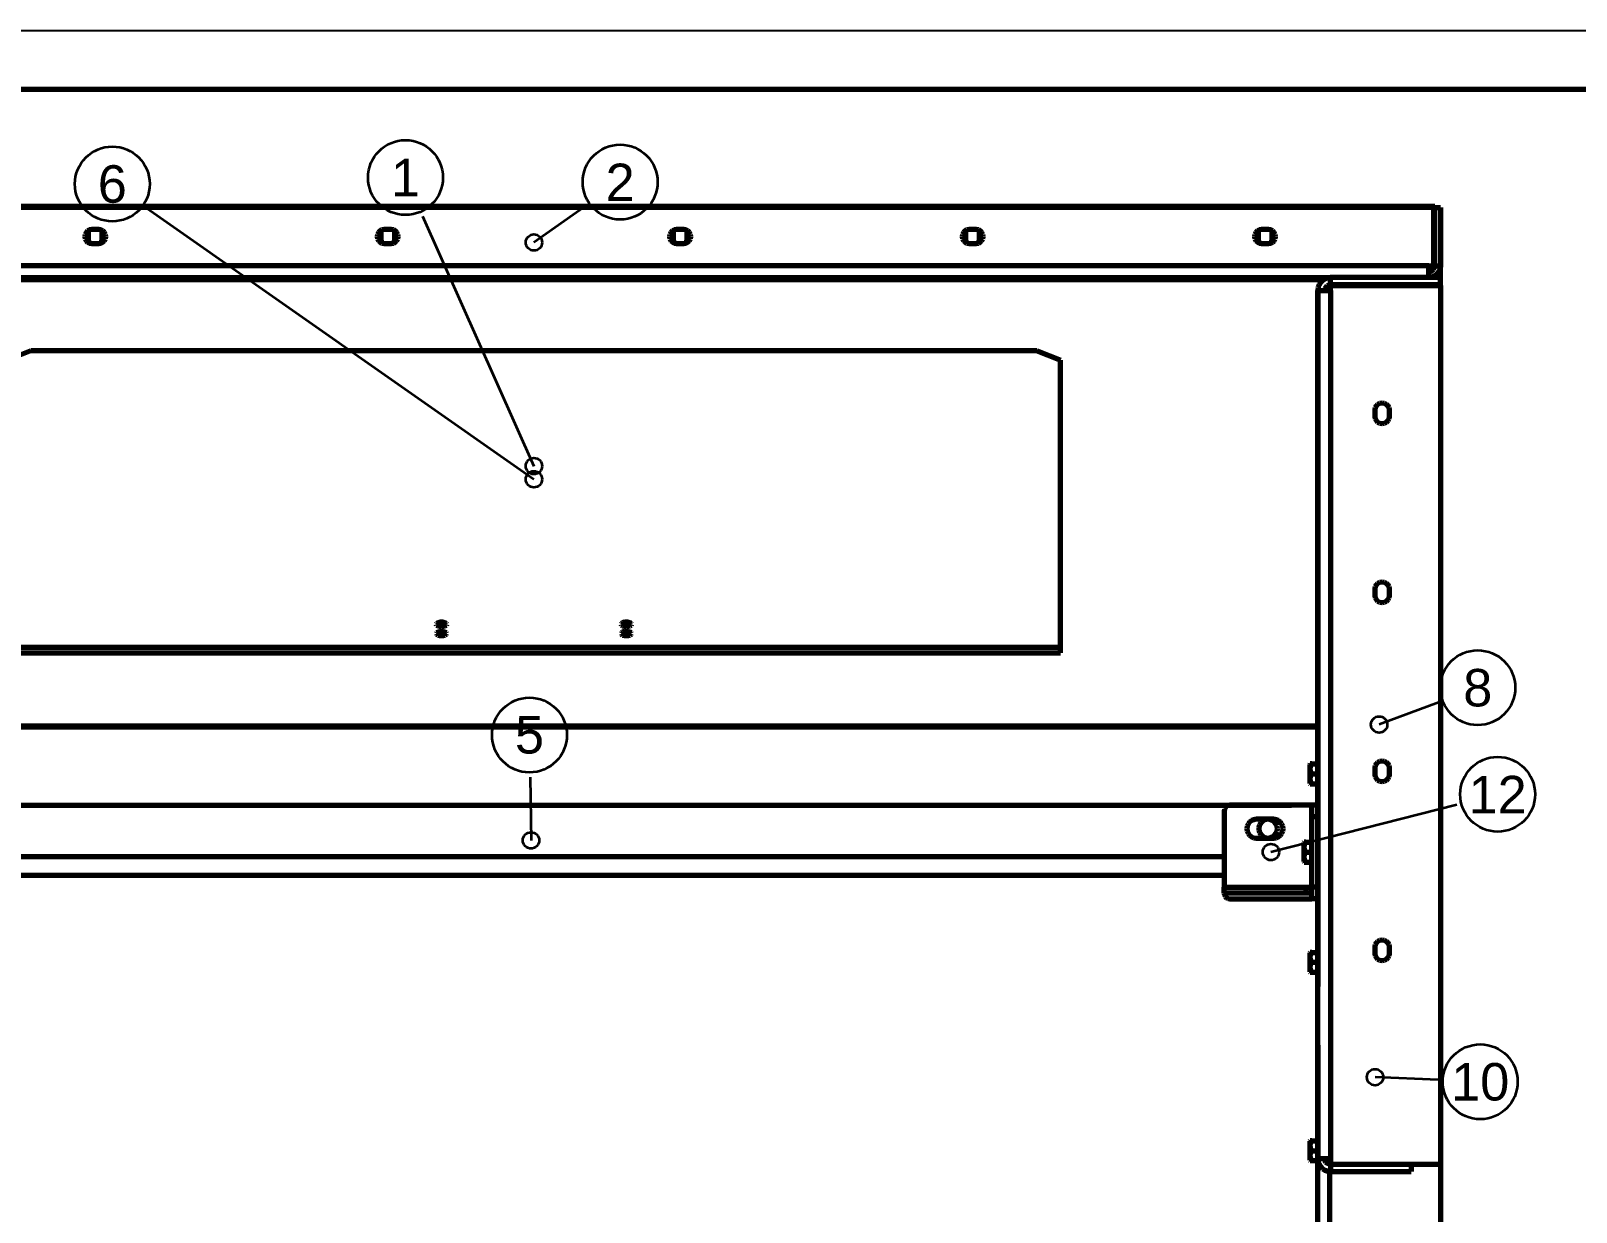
# Model space of a CAD drawing. Header units: millimetres. Extents: x 0 to 594, y 0 to 420.
# Drawn here: x 66.5 to 198.6, y 319.1 to 420 of the extents above; entities that cross this region are included whole.
import ezdxf
from ezdxf.enums import TextEntityAlignment as Align

# ---------------------------------------------------------------- set-up
doc = ezdxf.new("R2010")
doc.units = ezdxf.units.MM
doc.styles.add('GOST', font='Arial')

msp = doc.modelspace()

# ---------------------------------------------------------------- linework, layer by layer
at = {"color": 1, "lineweight": 70}
for p, q in [((186.5, 405), (32.5, 405)), ((186.43, 404.92), (32.57, 404.92)), ((186.43, 399.92), (186.43, 404.92)), ((186.5, 404.92), (186.5, 405)), ((186.5, 399.92), (186.5, 404.92)), ((186.5, 404.92), (187, 404.92)), ((187, 404.92), (187, 399.92)), ((71.35, 402.91), (71.21, 402.77)), ((71.35, 402.91), (71.21, 402.77)), ((71.51, 402.99), (71.35, 402.91)), ((71.51, 402.99), (71.35, 402.91)), ((71.4, 402.8), (71.42, 402.95)), ((71.42, 402.95), (71.4, 402.8)), ((71.7, 403.02), (71.51, 402.99)), ((71.7, 403.02), (71.51, 402.99)), ((72.3, 403.02), (71.7, 403.02)), ((72.49, 402.99), (72.3, 403.02)), ((72.49, 402.99), (72.3, 403.02)), ((72.65, 402.91), (72.49, 402.99)), ((72.65, 402.91), (72.49, 402.99)), ((72.58, 402.95), (72.6, 402.8)), ((72.6, 402.8), (72.58, 402.95)), ((72.79, 402.77), (72.65, 402.91)), ((72.79, 402.77), (72.65, 402.91)), ((96.35, 402.91), (96.21, 402.77)), ((96.35, 402.91), (96.21, 402.77)), ((96.51, 402.99), (96.35, 402.91)), ((96.51, 402.99), (96.35, 402.91)), ((96.4, 402.8), (96.42, 402.95)), ((96.42, 402.95), (96.4, 402.8)), ((96.7, 403.02), (96.51, 402.99)), ((96.7, 403.02), (96.51, 402.99)), ((97.3, 403.02), (96.7, 403.02)), ((97.49, 402.99), (97.3, 403.02)), ((97.49, 402.99), (97.3, 403.02)), ((97.65, 402.91), (97.49, 402.99)), ((97.65, 402.91), (97.49, 402.99)), ((97.58, 402.95), (97.6, 402.8)), ((97.6, 402.8), (97.58, 402.95)), ((97.79, 402.77), (97.65, 402.91)), ((97.79, 402.77), (97.65, 402.91)), ((121.35, 402.91), (121.21, 402.77)), ((121.35, 402.91), (121.21, 402.77)), ((121.51, 402.99), (121.35, 402.91)), ((121.51, 402.99), (121.35, 402.91)), ((121.4, 402.8), (121.42, 402.95)), ((121.42, 402.95), (121.4, 402.8)), ((121.7, 403.02), (121.51, 402.99)), ((121.7, 403.02), (121.51, 402.99)), ((122.3, 403.02), (121.7, 403.02)), ((122.49, 402.99), (122.3, 403.02)), ((122.49, 402.99), (122.3, 403.02)), ((122.65, 402.91), (122.49, 402.99)), ((122.65, 402.91), (122.49, 402.99)), ((122.58, 402.95), (122.6, 402.8)), ((122.6, 402.8), (122.58, 402.95)), ((122.79, 402.77), (122.65, 402.91)), ((122.79, 402.77), (122.65, 402.91)), ((146.35, 402.91), (146.21, 402.77)), ((146.35, 402.91), (146.21, 402.77)), ((146.51, 402.99), (146.35, 402.91)), ((146.51, 402.99), (146.35, 402.91)), ((146.4, 402.8), (146.42, 402.95)), ((146.42, 402.95), (146.4, 402.8)), ((146.7, 403.02), (146.51, 402.99)), ((146.7, 403.02), (146.51, 402.99)), ((147.3, 403.02), (146.7, 403.02)), ((147.49, 402.99), (147.3, 403.02)), ((147.49, 402.99), (147.3, 403.02)), ((147.65, 402.91), (147.49, 402.99)), ((147.65, 402.91), (147.49, 402.99)), ((147.58, 402.95), (147.6, 402.8)), ((147.6, 402.8), (147.58, 402.95)), ((147.79, 402.77), (147.65, 402.91)), ((147.79, 402.77), (147.65, 402.91)), ((171.35, 402.91), (171.21, 402.77)), ((171.35, 402.91), (171.21, 402.77)), ((171.51, 402.99), (171.35, 402.91)), ((171.51, 402.99), (171.35, 402.91)), ((171.4, 402.8), (171.42, 402.95)), ((171.42, 402.95), (171.4, 402.8)), ((171.7, 403.02), (171.51, 402.99)), ((171.7, 403.02), (171.51, 402.99)), ((172.3, 403.02), (171.7, 403.02)), ((172.49, 402.99), (172.3, 403.02)), ((172.49, 402.99), (172.3, 403.02)), ((172.65, 402.91), (172.49, 402.99)), ((172.65, 402.91), (172.49, 402.99)), ((172.58, 402.95), (172.6, 402.8)), ((172.6, 402.8), (172.58, 402.95)), ((172.79, 402.77), (172.65, 402.91)), ((172.79, 402.77), (172.65, 402.91)), ((71.13, 402.61), (71.1, 402.42)), ((71.13, 402.61), (71.1, 402.42)), ((71.1, 402.42), (71.13, 402.24)), ((71.1, 402.42), (71.13, 402.24)), ((71.21, 402.77), (71.13, 402.61)), ((71.21, 402.77), (71.13, 402.61)), ((71.13, 402.24), (71.21, 402.07)), ((71.13, 402.24), (71.21, 402.07)), ((71.21, 402.07), (71.35, 401.94)), ((71.21, 402.07), (71.35, 401.94)), ((71.35, 401.94), (71.51, 401.85)), ((71.35, 401.94), (71.51, 401.85)), ((71.4, 402.8), (71.4, 402.2)), ((71.4, 402.2), (71.43, 402.02)), ((71.43, 402.02), (71.51, 401.85)), ((71.51, 401.85), (71.7, 401.82)), ((71.51, 401.85), (71.7, 401.82)), ((71.7, 401.82), (72.3, 401.82)), ((72.3, 401.82), (72.49, 401.85)), ((72.3, 401.82), (72.49, 401.85)), ((72.49, 401.85), (72.57, 402.02)), ((72.49, 401.85), (72.65, 401.94)), ((72.49, 401.85), (72.65, 401.94)), ((72.57, 402.02), (72.6, 402.2)), ((72.6, 402.2), (72.6, 402.8)), ((72.65, 401.94), (72.79, 402.07)), ((72.65, 401.94), (72.79, 402.07)), ((72.87, 402.61), (72.79, 402.77)), ((72.87, 402.61), (72.79, 402.77)), ((72.79, 402.07), (72.87, 402.24)), ((72.79, 402.07), (72.87, 402.24)), ((72.9, 402.42), (72.87, 402.61)), ((72.9, 402.42), (72.87, 402.61)), ((72.87, 402.24), (72.9, 402.42)), ((72.87, 402.24), (72.9, 402.42)), ((96.13, 402.61), (96.1, 402.42)), ((96.13, 402.61), (96.1, 402.42)), ((96.1, 402.42), (96.13, 402.24)), ((96.1, 402.42), (96.13, 402.24)), ((96.21, 402.77), (96.13, 402.61)), ((96.21, 402.77), (96.13, 402.61)), ((96.13, 402.24), (96.21, 402.07)), ((96.13, 402.24), (96.21, 402.07)), ((96.21, 402.07), (96.35, 401.94)), ((96.21, 402.07), (96.35, 401.94)), ((96.35, 401.94), (96.51, 401.85)), ((96.35, 401.94), (96.51, 401.85)), ((96.4, 402.8), (96.4, 402.2)), ((96.4, 402.2), (96.43, 402.02)), ((96.43, 402.02), (96.51, 401.85)), ((96.51, 401.85), (96.7, 401.82)), ((96.51, 401.85), (96.7, 401.82)), ((96.7, 401.82), (97.3, 401.82)), ((97.3, 401.82), (97.49, 401.85)), ((97.3, 401.82), (97.49, 401.85)), ((97.49, 401.85), (97.57, 402.02)), ((97.49, 401.85), (97.65, 401.94)), ((97.49, 401.85), (97.65, 401.94)), ((97.57, 402.02), (97.6, 402.2)), ((97.6, 402.2), (97.6, 402.8)), ((97.65, 401.94), (97.79, 402.07)), ((97.65, 401.94), (97.79, 402.07)), ((97.87, 402.61), (97.79, 402.77)), ((97.87, 402.61), (97.79, 402.77)), ((97.79, 402.07), (97.87, 402.24)), ((97.79, 402.07), (97.87, 402.24)), ((97.9, 402.42), (97.87, 402.61)), ((97.9, 402.42), (97.87, 402.61)), ((97.87, 402.24), (97.9, 402.42)), ((97.87, 402.24), (97.9, 402.42)), ((121.13, 402.61), (121.1, 402.42)), ((121.13, 402.61), (121.1, 402.42)), ((121.1, 402.42), (121.13, 402.24)), ((121.1, 402.42), (121.13, 402.24)), ((121.21, 402.77), (121.13, 402.61)), ((121.21, 402.77), (121.13, 402.61)), ((121.13, 402.24), (121.21, 402.07)), ((121.13, 402.24), (121.21, 402.07)), ((121.21, 402.07), (121.35, 401.94)), ((121.21, 402.07), (121.35, 401.94)), ((121.35, 401.94), (121.51, 401.85)), ((121.35, 401.94), (121.51, 401.85)), ((121.4, 402.8), (121.4, 402.2)), ((121.4, 402.2), (121.43, 402.02)), ((121.43, 402.02), (121.51, 401.85)), ((121.51, 401.85), (121.7, 401.82)), ((121.51, 401.85), (121.7, 401.82)), ((121.7, 401.82), (122.3, 401.82)), ((122.3, 401.82), (122.49, 401.85)), ((122.3, 401.82), (122.49, 401.85)), ((122.49, 401.85), (122.57, 402.02)), ((122.49, 401.85), (122.65, 401.94)), ((122.49, 401.85), (122.65, 401.94)), ((122.57, 402.02), (122.6, 402.2)), ((122.6, 402.2), (122.6, 402.8)), ((122.65, 401.94), (122.79, 402.07)), ((122.65, 401.94), (122.79, 402.07)), ((122.87, 402.61), (122.79, 402.77)), ((122.87, 402.61), (122.79, 402.77)), ((122.79, 402.07), (122.87, 402.24)), ((122.79, 402.07), (122.87, 402.24)), ((122.9, 402.42), (122.87, 402.61)), ((122.9, 402.42), (122.87, 402.61)), ((122.87, 402.24), (122.9, 402.42)), ((122.87, 402.24), (122.9, 402.42)), ((146.13, 402.61), (146.1, 402.42)), ((146.13, 402.61), (146.1, 402.42)), ((146.1, 402.42), (146.13, 402.24)), ((146.1, 402.42), (146.13, 402.24)), ((146.21, 402.77), (146.13, 402.61)), ((146.21, 402.77), (146.13, 402.61)), ((146.13, 402.24), (146.21, 402.07)), ((146.13, 402.24), (146.21, 402.07)), ((146.21, 402.07), (146.35, 401.94)), ((146.21, 402.07), (146.35, 401.94)), ((146.35, 401.94), (146.51, 401.85)), ((146.35, 401.94), (146.51, 401.85)), ((146.4, 402.8), (146.4, 402.2)), ((146.4, 402.2), (146.43, 402.02)), ((146.43, 402.02), (146.51, 401.85)), ((146.51, 401.85), (146.7, 401.82)), ((146.51, 401.85), (146.7, 401.82)), ((146.7, 401.82), (147.3, 401.82)), ((147.3, 401.82), (147.49, 401.85)), ((147.3, 401.82), (147.49, 401.85)), ((147.49, 401.85), (147.57, 402.02)), ((147.49, 401.85), (147.65, 401.94)), ((147.49, 401.85), (147.65, 401.94)), ((147.57, 402.02), (147.6, 402.2)), ((147.6, 402.2), (147.6, 402.8)), ((147.65, 401.94), (147.79, 402.07)), ((147.65, 401.94), (147.79, 402.07)), ((147.87, 402.61), (147.79, 402.77)), ((147.87, 402.61), (147.79, 402.77)), ((147.79, 402.07), (147.87, 402.24)), ((147.79, 402.07), (147.87, 402.24)), ((147.9, 402.42), (147.87, 402.61)), ((147.9, 402.42), (147.87, 402.61)), ((147.87, 402.24), (147.9, 402.42)), ((147.87, 402.24), (147.9, 402.42)), ((171.13, 402.61), (171.1, 402.42)), ((171.13, 402.61), (171.1, 402.42)), ((171.1, 402.42), (171.13, 402.24)), ((171.1, 402.42), (171.13, 402.24)), ((171.21, 402.77), (171.13, 402.61)), ((171.21, 402.77), (171.13, 402.61)), ((171.13, 402.24), (171.21, 402.07)), ((171.13, 402.24), (171.21, 402.07)), ((171.21, 402.07), (171.35, 401.94)), ((171.21, 402.07), (171.35, 401.94)), ((171.35, 401.94), (171.51, 401.85)), ((171.35, 401.94), (171.51, 401.85)), ((171.4, 402.8), (171.4, 402.2)), ((171.4, 402.2), (171.43, 402.02)), ((171.43, 402.02), (171.51, 401.85)), ((171.51, 401.85), (171.7, 401.82)), ((171.51, 401.85), (171.7, 401.82)), ((171.7, 401.82), (172.3, 401.82)), ((172.3, 401.82), (172.49, 401.85)), ((172.3, 401.82), (172.49, 401.85)), ((172.49, 401.85), (172.57, 402.02)), ((172.49, 401.85), (172.65, 401.94)), ((172.49, 401.85), (172.65, 401.94)), ((172.57, 402.02), (172.6, 402.2)), ((172.6, 402.2), (172.6, 402.8)), ((172.65, 401.94), (172.79, 402.07)), ((172.65, 401.94), (172.79, 402.07)), ((172.87, 402.61), (172.79, 402.77)), ((172.87, 402.61), (172.79, 402.77)), ((172.79, 402.07), (172.87, 402.24)), ((172.79, 402.07), (172.87, 402.24)), ((172.9, 402.42), (172.87, 402.61)), ((172.9, 402.42), (172.87, 402.61)), ((172.87, 402.24), (172.9, 402.42)), ((172.87, 402.24), (172.9, 402.42)), ((186, 399.92), (33, 399.92)), ((41.4, 398.92), (177.6, 398.92)), ((177.6, 398.92), (177.36, 398.89)), ((187, 398.92), (177.6, 398.92)), ((177.6, 398.32), (177.6, 398.92)), ((186, 399.81), (186, 399.92)), ((186, 399.92), (186.43, 399.92)), ((186, 399.7), (186, 399.81)), ((186, 399.59), (186, 399.7)), ((186, 399.68), (186.44, 399.68)), ((186, 399.68), (186.44, 399.68)), ((186, 399.49), (186, 399.59)), ((186, 399.39), (186, 399.49)), ((186, 399.42), (186.15, 399.45)), ((186, 399.3), (186, 399.39)), ((186, 399.21), (186, 399.3)), ((186, 399.14), (186, 399.21)), ((186, 399.07), (186, 399.14)), ((186, 399.02), (186, 399.07)), ((186, 398.98), (186, 399.02)), ((186, 398.95), (186, 398.98)), ((186.22, 398.95), (186, 398.92)), ((186, 398.93), (186, 398.95)), ((186, 398.92), (186, 398.93)), ((186.15, 399.45), (186.29, 399.52)), ((186.43, 399.02), (186.22, 398.95)), ((186.29, 399.52), (186.4, 399.63)), ((186.4, 399.63), (186.48, 399.77)), ((186.62, 399.14), (186.43, 399.02)), ((186.48, 399.77), (186.5, 399.92)), ((186.5, 399.92), (187, 399.92)), ((186.57, 398.92), (186.75, 399.07)), ((186.78, 399.3), (186.62, 399.14)), ((186.75, 399.07), (186.89, 399.25)), ((186.9, 399.49), (186.78, 399.3)), ((186.89, 399.25), (186.97, 399.46)), ((186.97, 399.7), (186.9, 399.49)), ((187, 399.92), (186.97, 399.7)), ((186.97, 399.46), (187, 399.68)), ((187, 399.68), (186.97, 399.68)), ((187, 399.81), (186.99, 399.81)), ((187, 399.81), (187, 399.92)), ((187, 399.68), (187, 399.81)), ((187, 398.92), (187, 399.68)), ((187, 398.32), (187, 398.92)), ((41.98, 398.76), (177.02, 398.76)), ((176.53, 398.07), (176.5, 397.82)), ((176.5, 397.82), (176.5, 353.82)), ((176.5, 323.62), (176.5, 397.82)), ((176.5, 397.82), (176.51, 397.82)), ((176.51, 397.82), (176.53, 397.82)), ((176.61, 398.3), (176.53, 398.07)), ((176.53, 397.82), (176.56, 397.82)), ((176.56, 397.82), (176.61, 397.82)), ((176.74, 398.51), (176.61, 398.3)), ((176.61, 397.82), (176.67, 397.82)), ((176.67, 397.82), (176.74, 397.82)), ((176.91, 398.68), (176.74, 398.51)), ((176.74, 397.82), (176.82, 397.82)), ((176.82, 397.82), (176.91, 397.82)), ((177.12, 398.81), (176.91, 398.68)), ((176.91, 397.82), (177.01, 397.82)), ((177.01, 397.82), (177.12, 397.82)), ((177.1, 397.82), (177.12, 397.98)), ((177.36, 398.89), (177.12, 398.81)), ((177.12, 397.98), (177.2, 398.11)), ((177.12, 397.82), (177.24, 397.82)), ((177.17, 397.82), (177.32, 397.91)), ((177.2, 398.11), (177.31, 398.23)), ((177.24, 397.82), (177.36, 397.82)), ((177.31, 398.23), (177.45, 398.3)), ((177.32, 397.91), (177.5, 397.94)), ((177.36, 397.82), (177.48, 397.82)), ((177.45, 398.3), (177.6, 398.32)), ((177.48, 397.82), (177.6, 397.82)), ((177.5, 398.21), (177.5, 398.31)), ((177.5, 398.15), (177.5, 398.21)), ((177.5, 398.21), (177.6, 398.21)), ((177.5, 397.82), (177.5, 398.15)), ((177.5, 398.15), (177.6, 398.15)), ((177.6, 398.32), (187, 398.32)), ((177.6, 397.82), (177.6, 398.25)), ((177.6, 398.25), (187, 398.25)), ((177.6, 397.82), (177.6, 323.62)), ((187, 398.25), (187, 398.32)), ((187, 398.25), (187, 323.12)), ((176.5, 353.82), (176.5, 397.48)), ((66.5, 392.66), (64.5, 391.86)), ((152.5, 392.66), (66.5, 392.66)), ((154.5, 391.86), (152.5, 392.66)), ((154.5, 366.85), (154.5, 391.86)), ((181.4, 387.62), (181.43, 387.81)), ((181.4, 387.02), (181.4, 387.62)), ((181.43, 386.84), (181.4, 387.02)), ((181.43, 387.81), (181.51, 387.97)), ((181.51, 387.97), (181.65, 388.11)), ((181.65, 388.11), (181.81, 388.19)), ((181.81, 388.19), (182, 388.22)), ((182, 388.22), (182.19, 388.19)), ((182.19, 388.19), (182.35, 388.11)), ((182.35, 388.11), (182.49, 387.97)), ((182.49, 387.97), (182.57, 387.81)), ((182.57, 387.81), (182.6, 387.62)), ((182.6, 387.02), (182.57, 386.84)), ((182.6, 387.62), (182.6, 387.02)), ((181.51, 386.67), (181.43, 386.84)), ((181.65, 386.54), (181.51, 386.67)), ((181.81, 386.45), (181.65, 386.54)), ((182, 386.42), (181.81, 386.45)), ((182.19, 386.45), (182, 386.42)), ((182.35, 386.54), (182.19, 386.45)), ((182.49, 386.67), (182.35, 386.54)), ((182.57, 386.84), (182.49, 386.67)), ((181.4, 372.32), (181.43, 372.51)), ((181.43, 372.51), (181.51, 372.67)), ((181.51, 372.67), (181.65, 372.81)), ((181.65, 372.81), (181.81, 372.89)), ((181.81, 372.89), (182, 372.92)), ((182, 372.92), (182.19, 372.89)), ((182.19, 372.89), (182.35, 372.81)), ((182.35, 372.81), (182.49, 372.67)), ((182.49, 372.67), (182.57, 372.51)), ((182.57, 372.51), (182.6, 372.32)), ((181.4, 371.72), (181.4, 372.32)), ((181.43, 371.54), (181.4, 371.72)), ((181.51, 371.37), (181.43, 371.54)), ((181.65, 371.24), (181.51, 371.37)), ((181.81, 371.15), (181.65, 371.24)), ((182.35, 371.24), (182.19, 371.15)), ((182.49, 371.37), (182.35, 371.24)), ((182.57, 371.54), (182.49, 371.37)), ((182.6, 371.72), (182.57, 371.54)), ((182.6, 372.32), (182.6, 371.72)), ((182, 371.12), (181.81, 371.15)), ((182.19, 371.15), (182, 371.12)), ((101.18, 369.36), (101.15, 369.29)), ((101.15, 369.29), (101.18, 369.22)), ((101.18, 368.57), (101.15, 368.5)), ((101.28, 369.42), (101.18, 369.36)), ((101.18, 369.22), (101.28, 369.17)), ((101.28, 368.62), (101.18, 368.57)), ((101.43, 369.46), (101.28, 369.42)), ((101.28, 369.17), (101.43, 369.13)), ((101.43, 368.66), (101.28, 368.62)), ((101.45, 369.4), (101.31, 369.43)), ((101.45, 368.61), (101.31, 368.64)), ((101.6, 369.47), (101.43, 369.46)), ((101.43, 369.13), (101.6, 369.11)), ((101.6, 368.68), (101.43, 368.66)), ((101.6, 369.39), (101.45, 369.4)), ((101.6, 368.6), (101.45, 368.61)), ((101.77, 369.46), (101.6, 369.47)), ((101.75, 369.4), (101.6, 369.39)), ((101.6, 369.11), (101.77, 369.13)), ((101.77, 368.66), (101.6, 368.68)), ((101.75, 368.61), (101.6, 368.6)), ((101.89, 369.43), (101.75, 369.4)), ((101.89, 368.64), (101.75, 368.61)), ((101.92, 369.42), (101.77, 369.46)), ((101.77, 369.13), (101.92, 369.17)), ((101.92, 368.62), (101.77, 368.66)), ((102.02, 369.36), (101.92, 369.42)), ((101.92, 369.17), (102.02, 369.22)), ((102.02, 368.57), (101.92, 368.62)), ((102.05, 369.29), (102.02, 369.36)), ((102.02, 369.22), (102.05, 369.29)), ((102.05, 368.5), (102.02, 368.57)), ((116.98, 369.36), (116.95, 369.29)), ((116.95, 369.29), (116.98, 369.22)), ((116.98, 368.57), (116.95, 368.5)), ((117.08, 369.42), (116.98, 369.36)), ((116.98, 369.22), (117.08, 369.17)), ((117.08, 368.62), (116.98, 368.57)), ((117.23, 369.46), (117.08, 369.42)), ((117.08, 369.17), (117.23, 369.13)), ((117.23, 368.66), (117.08, 368.62)), ((117.25, 369.4), (117.11, 369.43)), ((117.25, 368.61), (117.11, 368.64)), ((117.4, 369.47), (117.23, 369.46)), ((117.23, 369.13), (117.4, 369.11)), ((117.4, 368.68), (117.23, 368.66)), ((117.4, 369.39), (117.25, 369.4)), ((117.4, 368.6), (117.25, 368.61)), ((117.57, 369.46), (117.4, 369.47)), ((117.55, 369.4), (117.4, 369.39)), ((117.4, 369.11), (117.57, 369.13)), ((117.57, 368.66), (117.4, 368.68)), ((117.55, 368.61), (117.4, 368.6)), ((117.69, 369.43), (117.55, 369.4)), ((117.69, 368.64), (117.55, 368.61)), ((117.72, 369.42), (117.57, 369.46)), ((117.57, 369.13), (117.72, 369.17)), ((117.72, 368.62), (117.57, 368.66)), ((117.82, 369.36), (117.72, 369.42)), ((117.72, 369.17), (117.82, 369.22)), ((117.82, 368.57), (117.72, 368.62)), ((117.85, 369.29), (117.82, 369.36)), ((117.82, 369.22), (117.85, 369.29)), ((117.85, 368.5), (117.82, 368.57)), ((154.5, 367.31), (64.5, 367.31)), ((101.15, 368.5), (101.18, 368.43)), ((101.18, 368.43), (101.28, 368.37)), ((101.28, 368.37), (101.43, 368.33)), ((101.43, 368.33), (101.6, 368.32)), ((101.6, 368.32), (101.77, 368.33)), ((101.77, 368.33), (101.92, 368.37)), ((101.92, 368.37), (102.02, 368.43)), ((102.02, 368.43), (102.05, 368.5)), ((116.95, 368.5), (116.98, 368.43)), ((116.98, 368.43), (117.08, 368.37)), ((117.08, 368.37), (117.23, 368.33)), ((117.23, 368.33), (117.4, 368.32)), ((117.4, 368.32), (117.57, 368.33)), ((117.57, 368.33), (117.72, 368.37)), ((117.72, 368.37), (117.82, 368.43)), ((117.82, 368.43), (117.85, 368.5)), ((64.5, 366.85), (154.5, 366.85)), ((42.5, 360.62), (176.5, 360.62)), ((176.5, 360.5), (42.5, 360.5)), ((175.82, 357.31), (175.85, 357.35)), ((175.82, 357.31), (175.82, 357.31)), ((175.82, 357.31), (175.82, 357.29)), ((175.82, 357.29), (175.82, 357.27)), ((175.82, 357.27), (175.82, 357.23)), ((175.82, 357.23), (175.82, 357.19)), ((175.82, 357.19), (175.82, 357.14)), ((175.82, 357.14), (175.82, 357.08)), ((175.82, 357.08), (175.82, 357.01)), ((175.82, 357.01), (175.82, 356.93)), ((175.82, 356.93), (175.82, 356.85)), ((175.82, 356.85), (175.82, 356.77)), ((175.82, 356.77), (175.82, 356.68)), ((175.82, 356.68), (175.82, 356.59)), ((175.88, 357.35), (175.85, 357.35)), ((175.85, 357.35), (175.88, 357.35)), ((175.88, 357.35), (175.85, 357.35)), ((175.85, 357.35), (175.88, 357.35)), ((175.88, 357.35), (175.85, 357.35)), ((175.85, 357.35), (175.88, 357.35)), ((175.88, 357.35), (175.85, 357.35)), ((175.85, 357.35), (175.88, 357.35)), ((175.88, 357.35), (175.85, 357.35)), ((175.85, 357.35), (175.88, 357.35)), ((175.88, 357.35), (175.85, 357.35)), ((175.85, 357.35), (175.88, 357.35)), ((175.85, 356.93), (175.88, 357.13)), ((175.88, 356.73), (175.85, 356.93)), ((175.93, 357.35), (175.88, 357.35)), ((175.88, 357.35), (175.93, 357.35)), ((175.88, 357.13), (175.99, 357.35)), ((175.93, 357.35), (175.88, 357.35)), ((175.88, 357.35), (175.93, 357.35)), ((175.93, 357.35), (175.88, 357.35)), ((175.88, 357.35), (175.93, 357.35)), ((175.93, 357.35), (175.88, 357.35)), ((175.88, 357.35), (175.93, 357.35)), ((175.93, 357.35), (175.88, 357.35)), ((175.88, 357.35), (175.93, 357.35)), ((175.93, 357.35), (175.88, 357.35)), ((175.88, 357.35), (175.93, 357.35)), ((175.99, 356.5), (175.88, 356.73)), ((175.99, 357.35), (175.93, 357.35)), ((175.93, 357.35), (175.99, 357.35)), ((175.99, 357.35), (175.93, 357.35)), ((175.93, 357.35), (175.99, 357.35)), ((175.99, 357.35), (175.93, 357.35)), ((175.93, 357.35), (175.99, 357.35)), ((175.99, 357.35), (175.93, 357.35)), ((175.93, 357.35), (175.99, 357.35)), ((175.99, 357.35), (175.93, 357.35)), ((175.93, 357.35), (175.99, 357.35)), ((175.99, 357.35), (175.93, 357.35)), ((175.93, 357.35), (175.99, 357.35)), ((175.99, 357.35), (176.5, 357.35)), ((181.4, 357.02), (181.43, 357.21)), ((181.4, 356.42), (181.4, 357.02)), ((181.43, 357.21), (181.51, 357.37)), ((181.51, 357.37), (181.65, 357.51)), ((181.65, 357.51), (181.81, 357.59)), ((181.81, 357.59), (182, 357.62)), ((182, 357.62), (182.19, 357.59)), ((182.19, 357.59), (182.35, 357.51)), ((182.35, 357.51), (182.49, 357.37)), ((182.49, 357.37), (182.57, 357.21)), ((182.57, 357.21), (182.6, 357.02)), ((182.6, 357.02), (182.6, 356.42)), ((175.82, 356.59), (175.82, 356.5)), ((175.82, 356.5), (175.82, 356.41)), ((175.82, 356.41), (175.82, 356.32)), ((175.82, 356.32), (175.82, 356.23)), ((175.82, 356.23), (175.82, 356.15)), ((175.82, 356.15), (175.82, 356.07)), ((175.82, 356.07), (175.82, 356)), ((175.82, 356), (175.82, 355.93)), ((175.82, 355.93), (175.82, 355.87)), ((175.82, 355.87), (175.82, 355.82)), ((175.82, 355.82), (175.82, 355.77)), ((175.82, 355.77), (175.82, 355.74)), ((175.82, 355.74), (175.82, 355.71)), ((175.82, 355.71), (175.82, 355.7)), ((175.82, 355.7), (175.82, 355.69)), ((175.82, 355.69), (175.85, 355.65)), ((175.85, 356.08), (175.88, 356.28)), ((175.88, 355.88), (175.85, 356.08)), ((175.88, 355.65), (175.85, 355.65)), ((175.85, 355.65), (175.88, 355.65)), ((175.88, 355.65), (175.85, 355.65)), ((175.85, 355.65), (175.88, 355.65)), ((175.88, 355.65), (175.85, 355.65)), ((175.85, 355.65), (175.88, 355.65)), ((175.88, 355.65), (175.85, 355.65)), ((175.85, 355.65), (175.88, 355.65)), ((175.88, 355.65), (175.85, 355.65)), ((175.85, 355.65), (175.88, 355.65)), ((175.88, 355.65), (175.85, 355.65)), ((175.85, 355.65), (175.88, 355.65)), ((175.88, 356.28), (175.99, 356.5)), ((175.99, 355.65), (175.88, 355.88)), ((175.93, 355.65), (175.88, 355.65)), ((175.88, 355.65), (175.93, 355.65)), ((175.93, 355.65), (175.88, 355.65)), ((175.88, 355.65), (175.93, 355.65)), ((175.93, 355.65), (175.88, 355.65)), ((175.88, 355.65), (175.93, 355.65)), ((175.93, 355.65), (175.88, 355.65)), ((175.88, 355.65), (175.93, 355.65)), ((175.93, 355.65), (175.88, 355.65)), ((175.88, 355.65), (175.93, 355.65)), ((175.93, 355.65), (175.88, 355.65)), ((175.88, 355.65), (175.93, 355.65)), ((175.99, 355.65), (175.93, 355.65)), ((175.93, 355.65), (175.99, 355.65)), ((175.99, 355.65), (175.93, 355.65)), ((175.93, 355.65), (175.99, 355.65)), ((175.99, 355.65), (175.93, 355.65)), ((175.93, 355.65), (175.99, 355.65)), ((175.99, 355.65), (175.93, 355.65)), ((175.93, 355.65), (175.99, 355.65)), ((175.99, 355.65), (175.93, 355.65)), ((175.93, 355.65), (175.99, 355.65)), ((175.99, 355.65), (175.93, 355.65)), ((175.93, 355.65), (175.99, 355.65)), ((175.99, 356.5), (176.5, 356.5)), ((175.99, 355.65), (176.5, 355.65)), ((181.43, 356.24), (181.4, 356.42)), ((181.51, 356.07), (181.43, 356.24)), ((181.65, 355.94), (181.51, 356.07)), ((181.81, 355.85), (181.65, 355.94)), ((182, 355.82), (181.81, 355.85)), ((182.19, 355.85), (182, 355.82)), ((182.35, 355.94), (182.19, 355.85)), ((182.49, 356.07), (182.35, 355.94)), ((182.57, 356.24), (182.49, 356.07)), ((182.6, 356.42), (182.57, 356.24)), ((44.25, 353.82), (174.25, 353.82)), ((168.52, 353.48), (168.5, 353.32)), ((168.5, 353.32), (168.5, 346.82)), ((168.6, 353.61), (168.52, 353.48)), ((168.71, 353.73), (168.6, 353.61)), ((168.85, 353.8), (168.71, 353.73)), ((169, 353.82), (168.85, 353.8)), ((176, 353.82), (169, 353.82)), ((176, 353.81), (176, 353.82)), ((176.5, 353.82), (176, 353.82)), ((176, 353.8), (176, 353.81)), ((176, 353.76), (176, 353.8)), ((176, 353.72), (176, 353.76)), ((176, 353.67), (176, 353.72)), ((176, 353.6), (176, 353.67)), ((176, 353.53), (176, 353.6)), ((176, 353.44), (176, 353.53)), ((176, 353.35), (176, 353.44)), ((176, 353.25), (176, 353.35)), ((176, 353.15), (176, 353.25)), ((176, 353.04), (176, 353.15)), ((176, 352.93), (176, 353.04)), ((176, 352.82), (176, 352.93)), ((176, 346.82), (176, 352.82)), ((176.5, 352.82), (176, 352.82)), ((176.5, 353.82), (176.5, 353.81)), ((176.5, 353.81), (176.5, 353.8)), ((176.5, 353.8), (176.5, 353.76)), ((176.5, 353.76), (176.5, 353.72)), ((176.5, 353.72), (176.5, 353.67)), ((176.5, 353.67), (176.5, 353.6)), ((176.5, 353.6), (176.5, 353.53)), ((176.5, 353.53), (176.5, 353.44)), ((176.5, 353.44), (176.5, 353.35)), ((176.5, 353.35), (176.5, 353.25)), ((176.5, 353.25), (176.5, 353.15)), ((176.5, 353.15), (176.5, 353.04)), ((176.5, 353.04), (176.5, 352.93)), ((176.5, 352.93), (176.5, 352.82)), ((176.5, 352.82), (176.5, 346.82)), ((170.48, 352.03), (170.45, 351.82)), ((170.45, 351.82), (170.48, 351.61)), ((170.56, 352.22), (170.48, 352.03)), ((170.48, 351.61), (170.56, 351.42)), ((170.68, 352.39), (170.56, 352.22)), ((170.56, 351.42), (170.68, 351.26)), ((170.85, 352.51), (170.68, 352.39)), ((171.04, 352.59), (170.85, 352.51)), ((171.25, 352.62), (171.04, 352.59)), ((172.75, 352.62), (171.25, 352.62)), ((171.52, 352.14), (171.46, 351.93)), ((171.46, 351.93), (171.46, 351.71)), ((171.46, 351.71), (171.52, 351.5)), ((171.63, 352.33), (171.52, 352.14)), ((171.52, 351.5), (171.63, 351.32)), ((171.79, 352.47), (171.63, 352.33)), ((171.98, 352.57), (171.79, 352.47)), ((172.2, 352.62), (171.98, 352.57)), ((172.41, 352.6), (172.2, 352.62)), ((172.62, 352.53), (172.41, 352.6)), ((172.8, 352.41), (172.62, 352.53)), ((172.96, 352.59), (172.75, 352.62)), ((172.93, 352.24), (172.8, 352.41)), ((172.8, 351.24), (172.93, 351.41)), ((173.02, 352.04), (172.93, 352.24)), ((172.93, 351.41), (173.02, 351.61)), ((173.15, 352.51), (172.96, 352.59)), ((173.05, 351.82), (173.02, 352.04)), ((173.02, 351.61), (173.05, 351.82)), ((173.32, 352.39), (173.15, 352.51)), ((173.44, 352.22), (173.32, 352.39)), ((173.32, 351.26), (173.44, 351.42)), ((173.52, 352.03), (173.44, 352.22)), ((173.44, 351.42), (173.52, 351.61)), ((173.55, 351.82), (173.52, 352.03)), ((173.52, 351.61), (173.55, 351.82)), ((170.68, 351.26), (170.85, 351.13)), ((170.85, 351.13), (171.04, 351.05)), ((171.04, 351.05), (171.25, 351.02)), ((171.25, 351.02), (172.75, 351.02)), ((171.63, 351.32), (171.79, 351.17)), ((171.79, 351.17), (171.98, 351.07)), ((171.98, 351.07), (172.2, 351.02)), ((172.2, 351.02), (172.41, 351.04)), ((172.41, 351.04), (172.62, 351.11)), ((172.62, 351.11), (172.8, 351.24)), ((172.75, 351.02), (172.96, 351.05)), ((172.96, 351.05), (173.15, 351.13)), ((173.15, 351.13), (173.32, 351.26)), ((175.31, 350.63), (175.35, 350.67)), ((175.31, 350.63), (175.31, 350.63)), ((175.31, 350.63), (175.31, 350.61)), ((175.31, 350.61), (175.31, 350.59)), ((175.31, 350.59), (175.31, 350.55)), ((175.31, 350.55), (175.31, 350.51)), ((175.31, 350.51), (175.31, 350.46)), ((175.31, 350.46), (175.31, 350.39)), ((175.31, 350.39), (175.31, 350.33)), ((175.31, 350.33), (175.31, 350.25)), ((175.31, 350.25), (175.31, 350.17)), ((175.31, 350.17), (175.31, 350.09)), ((175.31, 350.09), (175.31, 350)), ((175.38, 350.67), (175.35, 350.67)), ((175.35, 350.67), (175.38, 350.67)), ((175.35, 350.25), (175.38, 350.45)), ((175.38, 350.05), (175.35, 350.25)), ((175.43, 350.67), (175.38, 350.67)), ((175.38, 350.67), (175.43, 350.67)), ((175.38, 350.45), (175.48, 350.67)), ((175.48, 349.82), (175.38, 350.05)), ((175.48, 350.67), (175.43, 350.67)), ((175.43, 350.67), (175.48, 350.67)), ((175.48, 350.67), (176, 350.67)), ((168.5, 349.42), (50.5, 349.42)), ((175.31, 350), (175.31, 349.91)), ((175.31, 349.91), (175.31, 349.82)), ((175.31, 349.82), (175.31, 349.73)), ((175.31, 349.73), (175.31, 349.64)), ((175.31, 349.64), (175.31, 349.55)), ((175.31, 349.55), (175.31, 349.47)), ((175.31, 349.47), (175.31, 349.39)), ((175.31, 349.39), (175.31, 349.32)), ((175.31, 349.32), (175.31, 349.25)), ((175.31, 349.25), (175.31, 349.19)), ((175.31, 349.19), (175.31, 349.13)), ((175.31, 349.13), (175.31, 349.09)), ((175.31, 349.09), (175.31, 349.06)), ((175.31, 349.06), (175.31, 349.03)), ((175.31, 349.03), (175.31, 349.01)), ((175.31, 349.01), (175.31, 349.01)), ((175.31, 349.01), (175.35, 348.97)), ((175.35, 349.4), (175.38, 349.6)), ((175.38, 349.2), (175.35, 349.4)), ((175.38, 348.97), (175.35, 348.97)), ((175.35, 348.97), (175.38, 348.97)), ((175.38, 349.6), (175.48, 349.82)), ((175.48, 348.97), (175.38, 349.2)), ((175.43, 348.97), (175.38, 348.97)), ((175.38, 348.97), (175.43, 348.97)), ((175.48, 348.97), (175.43, 348.97)), ((175.43, 348.97), (175.48, 348.97)), ((175.48, 349.82), (176, 349.82)), ((175.48, 348.97), (176, 348.97)), ((168.5, 347.82), (50.5, 347.82)), ((168.5, 346.32), (168.5, 346.82)), ((168.5, 346.82), (175.5, 346.82)), ((168.5, 346.32), (168.52, 346.17)), ((175.5, 346.32), (168.5, 346.32)), ((168.52, 346.17), (168.6, 346.03)), ((175.5, 346.32), (175.5, 346.82)), ((175.5, 346.82), (176, 346.82)), ((176, 346.32), (175.5, 346.32)), ((176, 346.32), (176, 346.82)), ((176.5, 346.82), (176, 346.82)), ((176, 346.26), (176, 346.32)), ((176, 346.2), (176, 346.26)), ((176, 346.14), (176, 346.2)), ((176, 346.09), (176, 346.14)), ((176, 346.04), (176, 346.09)), ((176.5, 346.82), (176.5, 346.71)), ((176.5, 346.71), (176.5, 346.6)), ((176.5, 346.6), (176.5, 346.49)), ((176.5, 346.49), (176.5, 346.39)), ((176.5, 346.39), (176.5, 346.29)), ((176.5, 346.29), (176.5, 346.2)), ((176.5, 346.2), (176.5, 346.11)), ((176.5, 346.11), (176.5, 346.04)), ((168.6, 346.03), (168.71, 345.92)), ((168.71, 345.92), (168.85, 345.85)), ((168.85, 345.85), (169, 345.82)), ((169, 345.82), (176, 345.82)), ((176, 345.99), (176, 346.04)), ((176, 345.95), (176, 345.99)), ((176, 345.92), (176, 345.95)), ((176, 345.89), (176, 345.92)), ((176, 345.87), (176, 345.89)), ((176, 345.85), (176, 345.87)), ((176, 345.83), (176, 345.85)), ((176, 345.82), (176, 345.83)), ((176, 345.82), (176, 345.82)), ((176.5, 345.82), (176, 345.82)), ((176.5, 346.04), (176.5, 345.97)), ((176.5, 345.97), (176.5, 345.92)), ((176.5, 345.92), (176.5, 345.88)), ((176.5, 345.88), (176.5, 345.85)), ((176.5, 345.85), (176.5, 345.83)), ((176.5, 345.83), (176.5, 345.82)), ((176.5, 345.82), (176.5, 338.32)), ((176.5, 338.32), (176.5, 345.82)), ((181.51, 342.07), (181.65, 342.21)), ((181.65, 342.21), (181.81, 342.29)), ((181.81, 342.29), (182, 342.32)), ((182, 342.32), (182.19, 342.29)), ((182.19, 342.29), (182.35, 342.21)), ((182.35, 342.21), (182.49, 342.07)), ((175.82, 341.21), (175.85, 341.25)), ((175.82, 341.21), (175.82, 341.21)), ((175.82, 341.21), (175.82, 341.19)), ((175.82, 341.19), (175.82, 341.17)), ((175.82, 341.17), (175.82, 341.13)), ((175.82, 341.13), (175.82, 341.09)), ((175.82, 341.09), (175.82, 341.04)), ((175.82, 341.04), (175.82, 340.98)), ((175.82, 340.98), (175.82, 340.91)), ((175.82, 340.91), (175.82, 340.83)), ((175.82, 340.83), (175.82, 340.75)), ((175.88, 341.25), (175.85, 341.25)), ((175.85, 341.25), (175.88, 341.25)), ((175.88, 341.25), (175.85, 341.25)), ((175.85, 341.25), (175.88, 341.25)), ((175.85, 340.83), (175.88, 341.03)), ((175.88, 340.63), (175.85, 340.83)), ((175.93, 341.25), (175.88, 341.25)), ((175.88, 341.25), (175.93, 341.25)), ((175.88, 341.03), (175.99, 341.25)), ((175.93, 341.25), (175.88, 341.25)), ((175.88, 341.25), (175.93, 341.25)), ((175.99, 341.25), (175.93, 341.25)), ((175.93, 341.25), (175.99, 341.25)), ((175.99, 341.25), (175.93, 341.25)), ((175.93, 341.25), (175.99, 341.25)), ((175.99, 341.25), (176.5, 341.25)), ((181.4, 341.72), (181.43, 341.91)), ((181.4, 341.12), (181.4, 341.72)), ((181.43, 340.94), (181.4, 341.12)), ((181.43, 341.91), (181.51, 342.07)), ((181.51, 340.77), (181.43, 340.94)), ((182.49, 342.07), (182.57, 341.91)), ((182.57, 340.94), (182.49, 340.77)), ((182.57, 341.91), (182.6, 341.72)), ((182.6, 341.12), (182.57, 340.94)), ((182.6, 341.72), (182.6, 341.12)), ((175.82, 340.75), (175.82, 340.67)), ((175.82, 340.67), (175.82, 340.58)), ((175.82, 340.58), (175.82, 340.49)), ((175.82, 340.49), (175.82, 340.4)), ((175.82, 340.4), (175.82, 340.31)), ((175.82, 340.31), (175.82, 340.22)), ((175.82, 340.22), (175.82, 340.13)), ((175.82, 340.13), (175.82, 340.05)), ((175.82, 340.05), (175.82, 339.97)), ((175.82, 339.97), (175.82, 339.9)), ((175.82, 339.9), (175.82, 339.83)), ((175.82, 339.83), (175.82, 339.77)), ((175.82, 339.77), (175.82, 339.72)), ((175.82, 339.72), (175.82, 339.67)), ((175.82, 339.67), (175.82, 339.64)), ((175.82, 339.64), (175.82, 339.61)), ((175.82, 339.61), (175.82, 339.6)), ((175.82, 339.6), (175.82, 339.59)), ((175.82, 339.59), (175.85, 339.55)), ((175.85, 339.98), (175.88, 340.18)), ((175.88, 339.78), (175.85, 339.98)), ((175.88, 339.55), (175.85, 339.55)), ((175.85, 339.55), (175.88, 339.55)), ((175.88, 339.55), (175.85, 339.55)), ((175.85, 339.55), (175.88, 339.55)), ((175.99, 340.4), (175.88, 340.63)), ((175.88, 340.18), (175.99, 340.4)), ((175.99, 339.55), (175.88, 339.78)), ((175.93, 339.55), (175.88, 339.55)), ((175.88, 339.55), (175.93, 339.55)), ((175.93, 339.55), (175.88, 339.55)), ((175.88, 339.55), (175.93, 339.55)), ((175.99, 339.55), (175.93, 339.55)), ((175.93, 339.55), (175.99, 339.55)), ((175.99, 339.55), (175.93, 339.55)), ((175.93, 339.55), (175.99, 339.55)), ((175.99, 340.4), (176.5, 340.4)), ((175.99, 339.55), (176.5, 339.55)), ((181.65, 340.64), (181.51, 340.77)), ((181.81, 340.55), (181.65, 340.64)), ((182, 340.52), (181.81, 340.55)), ((182.19, 340.55), (182, 340.52)), ((182.35, 340.64), (182.19, 340.55)), ((182.49, 340.77), (182.35, 340.64)), ((176.5, 338.29), (176.5, 338.32)), ((176.5, 338.2), (176.5, 338.29)), ((176.5, 338.04), (176.5, 338.2)), ((176.5, 337.83), (176.5, 338.04)), ((176.5, 337.55), (176.5, 337.83)), ((176.5, 337.23), (176.5, 337.55)), ((176.5, 336.86), (176.5, 337.23)), ((176.5, 336.44), (176.5, 336.86)), ((176.5, 335.98), (176.5, 336.44)), ((176.5, 335.49), (176.5, 335.98)), ((176.5, 334.97), (176.5, 335.49)), ((176.5, 334.43), (176.5, 334.97)), ((176.5, 333.88), (176.5, 334.43)), ((176.5, 333.32), (176.5, 333.88)), ((176.5, 333.32), (176.5, 323.62)), ((175.82, 325.11), (175.85, 325.15)), ((175.82, 325.11), (175.82, 325.11)), ((175.82, 325.11), (175.82, 325.09)), ((175.82, 325.09), (175.82, 325.07)), ((175.82, 325.07), (175.82, 325.03)), ((175.82, 325.03), (175.82, 324.99)), ((175.82, 324.99), (175.82, 324.94)), ((175.82, 324.94), (175.82, 324.88)), ((175.88, 325.15), (175.85, 325.15)), ((175.85, 325.15), (175.88, 325.15)), ((175.88, 325.15), (175.85, 325.15)), ((175.85, 325.15), (175.88, 325.15)), ((175.93, 325.15), (175.88, 325.15)), ((175.88, 325.15), (175.93, 325.15)), ((175.88, 324.93), (175.99, 325.15)), ((175.93, 325.15), (175.88, 325.15)), ((175.88, 325.15), (175.93, 325.15)), ((175.99, 325.15), (175.93, 325.15)), ((175.93, 325.15), (175.99, 325.15)), ((175.99, 325.15), (175.93, 325.15)), ((175.93, 325.15), (175.99, 325.15)), ((175.99, 325.15), (176.5, 325.15)), ((175.82, 324.88), (175.82, 324.81)), ((175.82, 324.81), (175.82, 324.73)), ((175.82, 324.73), (175.82, 324.65)), ((175.82, 324.65), (175.82, 324.57)), ((175.82, 324.57), (175.82, 324.48)), ((175.82, 324.48), (175.82, 324.39)), ((175.82, 324.39), (175.82, 324.3)), ((175.82, 324.3), (175.82, 324.21)), ((175.82, 324.21), (175.82, 324.12)), ((175.82, 324.12), (175.82, 324.03)), ((175.82, 324.03), (175.82, 323.95)), ((175.82, 323.95), (175.82, 323.87)), ((175.82, 323.87), (175.82, 323.8)), ((175.82, 323.8), (175.82, 323.73)), ((175.82, 323.73), (175.82, 323.67)), ((175.82, 323.67), (175.82, 323.62)), ((175.82, 323.62), (175.82, 323.57)), ((175.85, 324.73), (175.88, 324.93)), ((175.88, 324.53), (175.85, 324.73)), ((175.85, 323.88), (175.88, 324.08)), ((175.88, 323.68), (175.85, 323.88)), ((175.99, 324.3), (175.88, 324.53)), ((175.88, 324.08), (175.99, 324.3)), ((175.99, 323.45), (175.88, 323.68)), ((175.99, 324.3), (176.5, 324.3)), ((176.5, 323.62), (176.53, 323.38)), ((176.5, 323.62), (176.51, 323.62)), ((176.5, 271), (176.5, 323.62)), ((176.51, 323.62), (176.53, 323.62)), ((176.53, 323.62), (176.56, 323.62)), ((176.56, 323.62), (176.61, 323.62)), ((176.61, 323.62), (176.67, 323.62)), ((176.67, 323.62), (176.74, 323.62)), ((176.74, 323.62), (176.82, 323.62)), ((176.82, 323.62), (176.91, 323.62)), ((176.91, 323.62), (177.01, 323.62)), ((177.01, 323.62), (177.12, 323.62)), ((177.12, 323.47), (177.1, 323.62)), ((177.12, 323.62), (177.24, 323.62)), ((177.24, 323.62), (177.36, 323.62)), ((177.36, 323.62), (177.48, 323.62)), ((177.48, 323.62), (177.6, 323.62)), ((177.5, 323.62), (177.5, 323.13)), ((177.6, 323.62), (177.6, 323.12)), ((175.82, 323.57), (175.82, 323.54)), ((175.82, 323.54), (175.82, 323.51)), ((175.82, 323.51), (175.82, 323.5)), ((175.82, 323.5), (175.82, 323.49)), ((175.82, 323.49), (175.85, 323.45)), ((175.88, 323.45), (175.85, 323.45)), ((175.85, 323.45), (175.88, 323.45)), ((175.88, 323.45), (175.85, 323.45)), ((175.85, 323.45), (175.88, 323.45)), ((175.93, 323.45), (175.88, 323.45)), ((175.88, 323.45), (175.93, 323.45)), ((175.93, 323.45), (175.88, 323.45)), ((175.88, 323.45), (175.93, 323.45)), ((175.99, 323.45), (175.93, 323.45)), ((175.93, 323.45), (175.99, 323.45)), ((175.99, 323.45), (175.93, 323.45)), ((175.93, 323.45), (175.99, 323.45)), ((175.99, 323.45), (176.5, 323.45)), ((176.53, 323.38), (176.61, 323.14)), ((176.61, 323.14), (176.74, 322.94)), ((176.74, 322.94), (176.91, 322.76)), ((176.91, 322.76), (177.12, 322.63)), ((177.2, 323.33), (177.12, 323.47)), ((177.12, 322.63), (177.36, 322.55)), ((177.31, 323.22), (177.2, 323.33)), ((177.45, 323.15), (177.31, 323.22)), ((177.36, 322.55), (177.6, 322.52)), ((177.6, 323.12), (177.45, 323.15)), ((177.5, 322.53), (177.5, 271)), ((177.6, 323.12), (177.6, 322.52)), ((187, 323.12), (177.6, 323.12)), ((177.6, 322.52), (184.5, 322.52)), ((184.5, 323.12), (184.5, 322.52)), ((187, 323.12), (187, 271))]:
    msp.add_line(p, q, dxfattribs=at)
at = {"color": 7, "lineweight": 35}
for p, q in [((76.41, 404.85), (109.5, 381.68)), ((99.98, 404.18), (109.5, 382.81)), ((113.92, 405.02), (109.5, 401.92)), ((186.81, 362.61), (181.75, 360.72)), ((109.17, 356.22), (109.25, 350.82)), ((188.39, 353.87), (172.5, 349.82)), ((186.79, 330.35), (181.4, 330.58))]:
    msp.add_line(p, q, dxfattribs=at)
at = {"color": 7, "lineweight": 25}
msp.add_lwpolyline([(0, 0), (594, 0), (594, 420), (0, 420)], close=True, dxfattribs=at)
at = {"color": 7, "lineweight": 70}
msp.add_lwpolyline([(20, 5), (589, 5), (589, 415), (20, 415)], close=True, dxfattribs=at)
at = {"color": 7, "lineweight": 35}
for centre, radius in [((73.46, 406.92), 3.2), ((98.52, 407.47), 3.2), ((116.87, 407.08), 3.2), ((109.5, 401.92), 0.7), ((109.5, 382.81), 0.7), ((109.5, 381.68), 0.7), ((190.18, 363.87), 3.2), ((109.12, 359.82), 3.2), ((181.75, 360.72), 0.7), ((191.88, 354.76), 3.2), ((109.25, 350.82), 0.7), ((172.5, 349.82), 0.7), ((190.39, 330.19), 3.2), ((181.4, 330.58), 0.7)]:
    msp.add_circle(centre, radius, dxfattribs=at)

# ---------------------------------------------------------------- texts
at = {"color": 7, "style": 'GOST'}
for s, p in [('6', (73.46, 406.92)), ('1', (98.52, 407.47)), ('2', (116.87, 407.08)), ('8', (190.18, 363.87)), ('5', (109.12, 359.82)), ('12', (191.88, 354.76)), ('10', (190.39, 330.19))]:
    msp.add_text(s, height=3.2, dxfattribs=at).set_placement(p, align=Align.MIDDLE)

doc.saveas('drawing.dxf')
